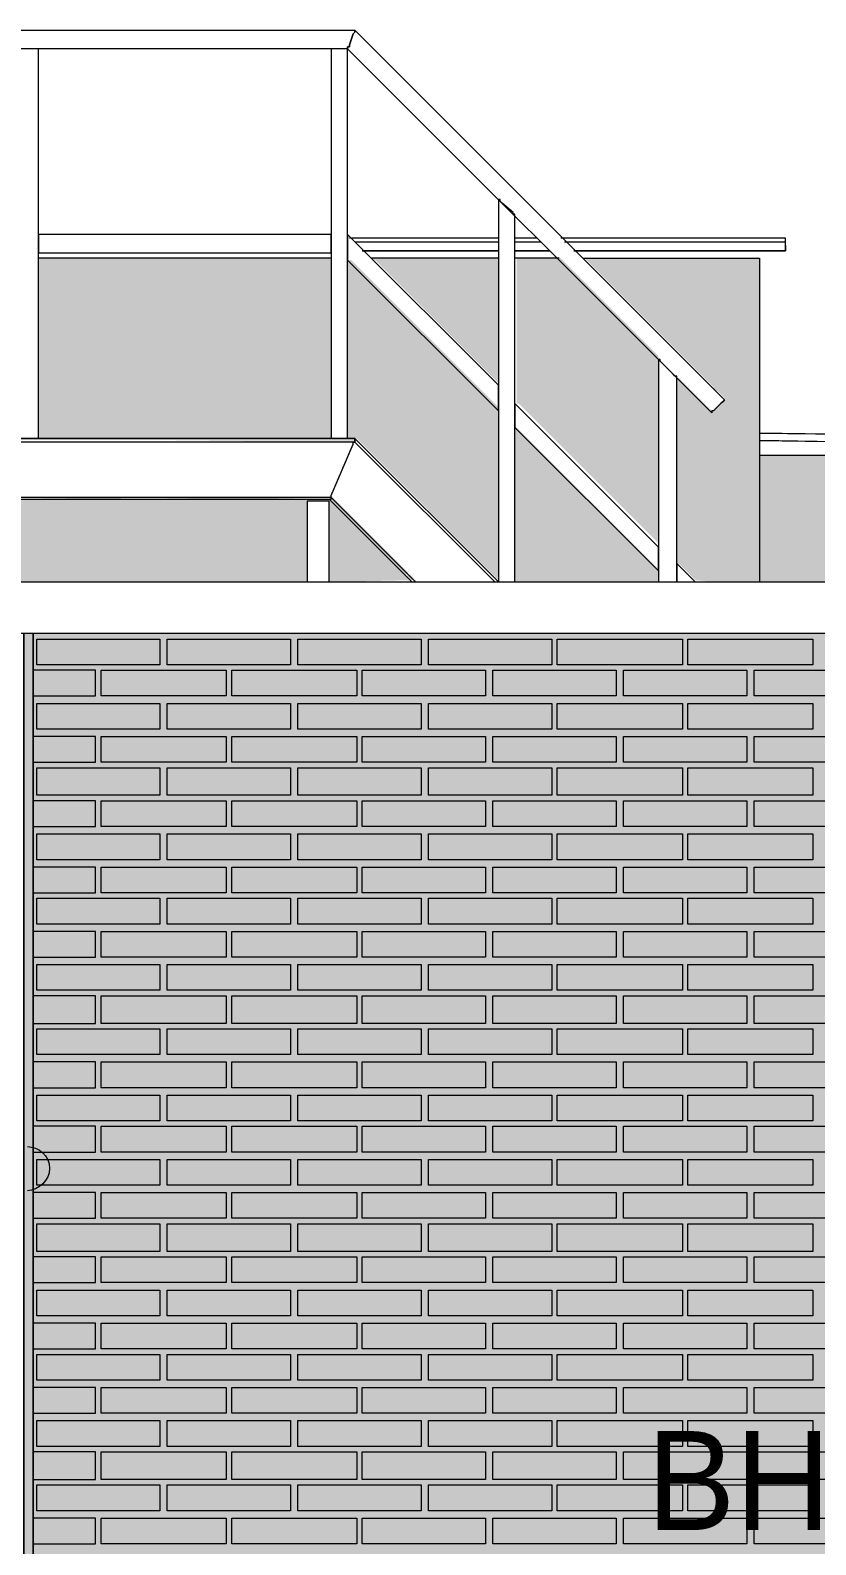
# Model space of a CAD drawing. Header units: millimetres. Extents: x -28928 to 100580, y -22867 to 36490.
# Drawn here: x 19127 to 20934, y 27993 to 31477 of the extents above; entities that cross this region are included whole.
import ezdxf

# ---------------------------------------------------------------- set-up
doc = ezdxf.new("R2010")
doc.units = ezdxf.units.MM
doc.layers.add('PDF _Геометрия', color=7, linetype='Continuous', true_color=0x8f8e8d)
doc.layers.add('PDF _Сплошная заливка', color=7, linetype='Continuous', true_color=0xffffff)
doc.layers.add('PDF _Текст', color=7, linetype='Continuous')

msp = doc.modelspace()

# ---------------------------------------------------------------- hatches: boundary and pattern name
at = {"layer": 'PDF _Сплошная заливка', "true_color": 0x383e42, "transparency": 33554559}
h = msp.add_hatch(color=250, dxfattribs=at)
h.paths.add_polyline_path([(19857.2, 30948), (19857.2, 30537.6), (19878.4, 30537.6), (20204.1, 30211.8), (20204.1, 30609.5), (19865.7, 30948)])
h.paths.add_polyline_path([(20572.2, 30207.6), (20572.2, 30237.2), (20246.4, 30563), (20242.2, 30563), (20242.2, 30207.6)])
h.paths.add_polyline_path([(20403, 30952.2), (20699.1, 30656), (20699.1, 30952.2)])
h.paths.add_polyline_path([(20572.2, 30728), (20348, 30952.2), (20246.4, 30952.2), (20246.4, 30618), (20250.7, 30618), (20572.2, 30296.4)])
h.paths.add_polyline_path([(20204.1, 30664.5), (20204.1, 30952.2), (19912.2, 30952.2), (19920.7, 30948)])
h.paths.add_polyline_path([(19819.1, 30537.6), (19819.1, 30952.2), (19146.4, 30952.2), (19146.4, 30537.6)])
h.paths.add_polyline_path([(19104.1, 30537.6), (19104.1, 30952.2), (19044.9, 30952.2), (19044.9, 30537.6)])
h.paths.add_polyline_path([(20013.7, 30207.6), (20013.7, 30211.8), (20009.5, 30211.8)])
h.paths.add_polyline_path([(20699.1, 30601), (20690.7, 30605.3), (20618.7, 30677.2), (20614.5, 30677.2), (20614.5, 30249.9), (20618.7, 30249.9), (20656.8, 30211.8), (20699.1, 30207.6)])
h.paths.add_polyline_path([(19819.1, 30406.4), (19823.4, 30414.9), (19819.1, 30414.9)])
h.paths.add_polyline_path([(19869.9, 30520.7), (19874.1, 30529.1), (19878.4, 30533.4), (19429.9, 30533.4), (19869.9, 30529.1)])
h.paths.add_polyline_path([(19865.7, 30512.2), (19869.9, 30520.7), (19865.7, 30520.7)])
h.paths.add_polyline_path([(19861.4, 30503.7), (19865.7, 30512.2), (19861.4, 30512.2)])
h.paths.add_polyline_path([(19857.2, 30491), (19861.4, 30503.7), (19857.2, 30503.7)])
h.paths.add_polyline_path([(19853, 30482.6), (19857.2, 30491), (19853, 30491)])
h.paths.add_polyline_path([(19848.7, 30474.1), (19853, 30482.6), (19848.7, 30482.6)])
h.paths.add_polyline_path([(19844.5, 30461.4), (19848.7, 30474.1), (19844.5, 30474.1)])
h.paths.add_polyline_path([(19840.3, 30453), (19844.5, 30461.4), (19840.3, 30461.4)])
h.paths.add_polyline_path([(19836.1, 30444.5), (19840.3, 30453), (19836.1, 30453)])
h.paths.add_polyline_path([(19831.8, 30431.8), (19836.1, 30444.5), (19831.8, 30444.5)])
h.paths.add_polyline_path([(19827.6, 30423.4), (19831.8, 30431.8), (19827.6, 30431.8)])
h.paths.add_polyline_path([(19823.4, 30414.9), (19827.6, 30423.4), (19823.4, 30423.4)])
h.paths.add_polyline_path([(19764.1, 30207.6), (19764.1, 30393.7), (19814.9, 30393.7), (19814.9, 30207.6), (20005.3, 30211.8), (20009.5, 30216), (20001.1, 30224.5), (19996.8, 30224.5), (19992.6, 30220.3), (19992.6, 30224.5), (19996.8, 30228.7), (19819.1, 30406.4), (19814.9, 30406.4), (19814.9, 30398), (19611.8, 30402.2), (19603.4, 30402.2), (19336.8, 30398), (19336.8, 30402.2), (19328.4, 30402.2), (19044.9, 30398), (19044.9, 30207.6)])
msp.add_hatch(color=250, dxfattribs=at).paths.add_polyline_path([(20724.5, 30630.7), (20699.1, 30605.3), (20699.1, 30207.6), (20804.9, 30207.6), (20804.9, 30952.2), (20699.1, 30952.2), (20699.1, 30647.6), (20707.6, 30647.6)])
at = {"layer": 'PDF _Сплошная заливка', "true_color": 0xdcd6cf, "transparency": 33554559}
msp.add_hatch(color=254, dxfattribs=at).paths.add_polyline_path([(19133.7, 30089.1), (19133.7, 16343.4), (52641.4, 16343.4), (52641.4, 30089.1)])

# ---------------------------------------------------------------- linework, layer by layer
at = {"layer": 'PDF _Геометрия', "color": 7, "lineweight": 9}
for points in [[(18376.4, 31476.8), (19874.1, 31476.8), (20724.5, 30626.4), (20720.3, 30622.2), (20716.1, 30618), (20699.1, 30601), (20694.9, 30601), (20694.9, 30596.8), (19857.2, 31434.5), (19857.2, 31438.7), (19861.4, 31438.7), (19861.4, 31443), (19869.9, 31468.4), (19874.1, 31472.6), (19874.1, 31476.8), (19874.1, 31472.6), (19869.9, 31468.4), (19861.4, 31443), (19861.4, 31438.7), (19857.2, 31438.7), (19857.2, 31434.5), (18393.4, 31434.5)], [(19146.4, 30537.6), (19146.4, 31434.5), (19142.2, 31434.5), (19138, 31434.5), (19112.6, 31434.5), (19108.4, 31434.5), (19104.1, 31434.5), (19104.1, 30537.6)], [(19857.2, 30537.6), (19857.2, 31434.5), (19853, 31434.5), (19848.7, 31434.5), (19827.6, 31434.5), (19823.4, 31434.5), (19819.1, 31434.5), (19819.1, 30537.6)], [(20242.2, 30207.6), (20242.2, 31049.5), (20242.2, 31053.7), (20238, 31053.7), (20238, 31058), (20212.6, 31079.1), (20208.4, 31083.4), (20208.4, 31087.6), (20204.1, 31087.6), (20204.1, 30207.6), (19874.1, 30537.6), (19874.1, 30533.4), (19874.1, 30529.1), (18376.4, 30529.1)], [(20204.1, 30998.7), (19861.4, 30998.7)], [(19874.1, 30990.3), (20204.1, 30990.3)], [(20293, 30998.7), (20242.2, 30998.7)], [(20242.2, 30990.3), (20301.4, 30990.3)], [(20356.4, 30990.3), (20864.1, 30990.3), (20864.1, 30998.7), (20348, 30998.7)], [(20864.1, 30981.8), (20864.1, 30969.1), (20377.6, 30969.1), (20864.1, 30969.1), (20864.1, 30990.3)], [(19819.1, 30952.2), (19146.4, 30952.2)], [(20204.1, 30952.2), (19912.2, 30952.2)], [(20343.7, 30952.2), (20242.2, 30952.2)], [(20398.7, 30952.2), (20699.1, 30952.2), (20804.9, 30952.2), (20804.9, 30207.6)], [(20656.8, 30207.6), (20614.5, 30249.9), (20614.5, 30245.7), (20614.5, 30241.4), (20614.5, 30237.2), (20614.5, 30207.6), (20614.5, 30677.2), (20614.5, 30681.4), (20610.3, 30681.4), (20606.1, 30685.7), (20580.7, 30711), (20576.4, 30715.3), (20576.4, 30719.5), (20572.2, 30719.5), (20572.2, 30207.6)], [(20716.1, 30618), (20699.1, 30601)], [(18236.8, 30207.6), (18431.4, 30402.2), (18431.4, 30398), (19814.9, 30398), (19819.1, 30398), (19819.1, 30402.2), (19819.1, 30406.4), (19869.9, 30524.9), (19869.9, 30529.1), (19874.1, 30529.1), (19874.1, 30533.4), (19874.1, 30537.6), (18376.4, 30537.6), (18376.4, 30533.4), (18376.4, 30529.1), (18054.9, 30207.6)], [(18376.4, 30537.6), (19874.1, 30537.6), (18376.4, 30537.6)], [(19138, 30537.6), (19112.6, 30537.6)], [(20005.3, 30207.6), (19814.9, 30398), (19819.1, 30398), (19819.1, 30402.2), (19819.1, 30406.4), (19869.9, 30524.9), (19869.9, 30529.1), (19874.1, 30529.1), (20195.7, 30207.6)], [(19848.7, 30537.6), (19827.6, 30537.6)], [(19874.1, 30537.6), (19874.1, 30537.6)], [(21067.2, 30546), (20804.9, 30550.3), (21511.4, 30541.8), (21511.4, 30520.7), (20804.9, 30533.4), (21067.2, 30529.1)], [(20804.9, 30499.5), (21346.4, 30499.5), (21452.2, 30499.5), (21452.2, 30207.6)], [(20013.7, 30207.6), (19819.1, 30402.2), (18431.4, 30402.2), (18431.4, 30406.4), (18427.2, 30406.4), (18431.4, 30402.2), (18431.4, 30398), (18245.3, 30207.6)], [(19806.4, 30393.7), (19772.6, 30393.7), (19768.4, 30393.7), (19764.1, 30393.7), (19764.1, 30207.6)], [(19814.9, 30207.6), (19814.9, 30393.7), (19810.7, 30393.7), (19806.4, 30393.7), (19772.6, 30393.7)], [(19814.9, 30398), (19814.9, 30398)], [(82320.3, 30089.1), (82320.3, 30207.6), (82320.3, 30089.1), (-21934.3, 30089.1), (-21934.3, 30207.6), (82320.3, 30207.6)], [(-21375.9, 16343.4), (-21853.9, 16343.4), (-21375.9, 16343.4), (-21853.9, 16343.4), (-21375.9, 16343.4), (-21375.9, 19592.6), (-19277.4, 19592.6), (-19277.4, 16343.4), (-18676.6, 16343.4), (-18676.6, 19592.6), (-17276.3, 19592.6), (-17276.3, 16343.4), (19112.6, 16343.4), (19112.6, 30089.1), (19112.6, 16343.4), (19133.7, 16343.4), (19133.7, 30089.1), (19133.7, 16343.4), (52641.4, 16343.4)]]:
    msp.add_lwpolyline(points, dxfattribs=at)
for points in [[(19819.1, 30964.9), (19819.1, 30969.1), (19819.1, 30973.4), (19819.1, 30998.7), (19819.1, 31003), (19819.1, 31007.2), (19146.4, 31007.2), (19146.4, 31003), (19146.4, 30998.7), (19146.4, 30973.4), (19146.4, 30969.1), (19146.4, 30964.9)], [(20204.1, 30601), (20204.1, 30605.3), (20204.1, 30609.5), (20204.1, 30613.7), (20204.1, 30647.6), (20204.1, 30651.8), (20204.1, 30656), (20204.1, 30660.3), (19857.2, 31007.2), (19857.2, 31003), (19857.2, 30998.7), (19857.2, 30994.5), (19857.2, 30960.7), (19857.2, 30956.4), (19857.2, 30952.2), (19857.2, 30948)], [(20204.1, 30969.1), (19891.1, 30969.1)], [(20322.6, 30969.1), (20242.2, 30969.1)], [(20572.2, 30233), (20572.2, 30237.2), (20572.2, 30241.4), (20572.2, 30245.7), (20572.2, 30279.5), (20572.2, 30283.7), (20572.2, 30288), (20242.2, 30618), (20242.2, 30613.7), (20242.2, 30609.5), (20242.2, 30575.7), (20242.2, 30571.4), (20242.2, 30567.2), (20242.2, 30563)]]:
    msp.add_lwpolyline(points, close=True, dxfattribs=at)
at = {"layer": 'PDF _Геометрия', "lineweight": 9}
for points in [[(19425.7, 30076.4), (19425.7, 30017.2), (19142.2, 30017.2), (19142.2, 30076.4)], [(19726.1, 30076.4), (19726.1, 30017.2), (19442.6, 30017.2), (19442.6, 30076.4)], [(20026.4, 30076.4), (20026.4, 30017.2), (19743, 30017.2), (19743, 30076.4)], [(20326.8, 30076.4), (20326.8, 30017.2), (20043.4, 30017.2), (20043.4, 30076.4)], [(20627.2, 30076.4), (20627.2, 30017.2), (20339.5, 30017.2), (20339.5, 30076.4)], [(20927.6, 30076.4), (20927.6, 30017.2), (20639.9, 30017.2), (20639.9, 30076.4)], [(19578, 29945.3), (19434.1, 29945.3), (19290.3, 29945.3), (19290.3, 30004.5), (19434.1, 30004.5), (19578, 30004.5)], [(19878.4, 29945.3), (19734.5, 29945.3), (19590.7, 29945.3), (19590.7, 30004.5), (19734.5, 30004.5), (19878.4, 30004.5)], [(20174.5, 29945.3), (20034.9, 29945.3), (19891.1, 29945.3), (19891.1, 30004.5), (20034.9, 30004.5), (20174.5, 30004.5)], [(20474.9, 29945.3), (20335.3, 29945.3), (20191.4, 29945.3), (20191.4, 30004.5), (20335.3, 30004.5), (20474.9, 30004.5)], [(20775.3, 29945.3), (20635.7, 29945.3), (20491.8, 29945.3), (20491.8, 30004.5), (20635.7, 30004.5), (20775.3, 30004.5)], [(21075.7, 29945.3), (20931.8, 29945.3), (20792.2, 29945.3), (20792.2, 30004.5), (20931.8, 30004.5), (21075.7, 30004.5)], [(19425.7, 29928.4), (19425.7, 29869.1), (19142.2, 29869.1), (19142.2, 29928.4)], [(19726.1, 29928.4), (19726.1, 29869.1), (19442.6, 29869.1), (19442.6, 29928.4)], [(20026.4, 29928.4), (20026.4, 29869.1), (19743, 29869.1), (19743, 29928.4)], [(20326.8, 29928.4), (20326.8, 29869.1), (20043.4, 29869.1), (20043.4, 29928.4)], [(20627.2, 29928.4), (20627.2, 29869.1), (20339.5, 29869.1), (20339.5, 29928.4)], [(20927.6, 29928.4), (20927.6, 29869.1), (20639.9, 29869.1), (20639.9, 29928.4)], [(19578, 29793), (19434.1, 29793), (19290.3, 29793), (19290.3, 29852.2), (19434.1, 29852.2), (19578, 29852.2)], [(19878.4, 29793), (19734.5, 29793), (19590.7, 29793), (19590.7, 29852.2), (19734.5, 29852.2), (19878.4, 29852.2)], [(20174.5, 29793), (20034.9, 29793), (19891.1, 29793), (19891.1, 29852.2), (20034.9, 29852.2), (20174.5, 29852.2)], [(20474.9, 29793), (20335.3, 29793), (20191.4, 29793), (20191.4, 29852.2), (20335.3, 29852.2), (20474.9, 29852.2)], [(20775.3, 29793), (20635.7, 29793), (20491.8, 29793), (20491.8, 29852.2), (20635.7, 29852.2), (20775.3, 29852.2)], [(21075.7, 29793), (20931.8, 29793), (20792.2, 29793), (20792.2, 29852.2), (20931.8, 29852.2), (21075.7, 29852.2)], [(19425.7, 29780.3), (19425.7, 29716.8), (19142.2, 29716.8), (19142.2, 29780.3)], [(19726.1, 29780.3), (19726.1, 29716.8), (19442.6, 29716.8), (19442.6, 29780.3)], [(20026.4, 29780.3), (20026.4, 29716.8), (19743, 29716.8), (19743, 29780.3)], [(20326.8, 29780.3), (20326.8, 29716.8), (20043.4, 29716.8), (20043.4, 29780.3)], [(20627.2, 29780.3), (20627.2, 29716.8), (20339.5, 29716.8), (20339.5, 29780.3)], [(20927.6, 29780.3), (20927.6, 29716.8), (20639.9, 29716.8), (20639.9, 29780.3)], [(19578, 29644.9), (19434.1, 29644.9), (19290.3, 29644.9), (19290.3, 29704.1), (19434.1, 29704.1), (19578, 29704.1)], [(19878.4, 29644.9), (19734.5, 29644.9), (19590.7, 29644.9), (19590.7, 29704.1), (19734.5, 29704.1), (19878.4, 29704.1)], [(20174.5, 29644.9), (20034.9, 29644.9), (19891.1, 29644.9), (19891.1, 29704.1), (20034.9, 29704.1), (20174.5, 29704.1)], [(20474.9, 29644.9), (20335.3, 29644.9), (20191.4, 29644.9), (20191.4, 29704.1), (20335.3, 29704.1), (20474.9, 29704.1)], [(20775.3, 29644.9), (20635.7, 29644.9), (20491.8, 29644.9), (20491.8, 29704.1), (20635.7, 29704.1), (20775.3, 29704.1)], [(21075.7, 29644.9), (20931.8, 29644.9), (20792.2, 29644.9), (20792.2, 29704.1), (20931.8, 29704.1), (21075.7, 29704.1)], [(19425.7, 29628), (19425.7, 29568.7), (19142.2, 29568.7), (19142.2, 29628)], [(19726.1, 29628), (19726.1, 29568.7), (19442.6, 29568.7), (19442.6, 29628)], [(20026.4, 29628), (20026.4, 29568.7), (19743, 29568.7), (19743, 29628)], [(20326.8, 29628), (20326.8, 29568.7), (20043.4, 29568.7), (20043.4, 29628)], [(20627.2, 29628), (20627.2, 29568.7), (20339.5, 29568.7), (20339.5, 29628)], [(20927.6, 29628), (20927.6, 29568.7), (20639.9, 29568.7), (20639.9, 29628)], [(19578, 29492.6), (19434.1, 29492.6), (19290.3, 29492.6), (19290.3, 29551.8), (19434.1, 29551.8), (19578, 29551.8)], [(19878.4, 29492.6), (19734.5, 29492.6), (19590.7, 29492.6), (19590.7, 29551.8), (19734.5, 29551.8), (19878.4, 29551.8)], [(20174.5, 29492.6), (20034.9, 29492.6), (19891.1, 29492.6), (19891.1, 29551.8), (20034.9, 29551.8), (20174.5, 29551.8)], [(20474.9, 29492.6), (20335.3, 29492.6), (20191.4, 29492.6), (20191.4, 29551.8), (20335.3, 29551.8), (20474.9, 29551.8)], [(20775.3, 29492.6), (20635.7, 29492.6), (20491.8, 29492.6), (20491.8, 29551.8), (20635.7, 29551.8), (20775.3, 29551.8)], [(21075.7, 29492.6), (20931.8, 29492.6), (20792.2, 29492.6), (20792.2, 29551.8), (20931.8, 29551.8), (21075.7, 29551.8)], [(19425.7, 29479.9), (19425.7, 29420.7), (19142.2, 29420.7), (19142.2, 29479.9)], [(19726.1, 29479.9), (19726.1, 29420.7), (19442.6, 29420.7), (19442.6, 29479.9)], [(20026.4, 29479.9), (20026.4, 29420.7), (19743, 29420.7), (19743, 29479.9)], [(20326.8, 29479.9), (20326.8, 29420.7), (20043.4, 29420.7), (20043.4, 29479.9)], [(20627.2, 29479.9), (20627.2, 29420.7), (20339.5, 29420.7), (20339.5, 29479.9)], [(20927.6, 29479.9), (20927.6, 29420.7), (20639.9, 29420.7), (20639.9, 29479.9)], [(19578, 29344.5), (19434.1, 29344.5), (19290.3, 29344.5), (19290.3, 29403.7), (19434.1, 29403.7), (19578, 29403.7)], [(19878.4, 29344.5), (19734.5, 29344.5), (19590.7, 29344.5), (19590.7, 29403.7), (19734.5, 29403.7), (19878.4, 29403.7)], [(20174.5, 29344.5), (20034.9, 29344.5), (19891.1, 29344.5), (19891.1, 29403.7), (20034.9, 29403.7), (20174.5, 29403.7)], [(20474.9, 29344.5), (20335.3, 29344.5), (20191.4, 29344.5), (20191.4, 29403.7), (20335.3, 29403.7), (20474.9, 29403.7)], [(20775.3, 29344.5), (20635.7, 29344.5), (20491.8, 29344.5), (20491.8, 29403.7), (20635.7, 29403.7), (20775.3, 29403.7)], [(21075.7, 29344.5), (20931.8, 29344.5), (20792.2, 29344.5), (20792.2, 29403.7), (20931.8, 29403.7), (21075.7, 29403.7)], [(19425.7, 29327.6), (19425.7, 29268.4), (19142.2, 29268.4), (19142.2, 29327.6)], [(19726.1, 29327.6), (19726.1, 29268.4), (19442.6, 29268.4), (19442.6, 29327.6)], [(20026.4, 29327.6), (20026.4, 29268.4), (19743, 29268.4), (19743, 29327.6)], [(20326.8, 29327.6), (20326.8, 29268.4), (20043.4, 29268.4), (20043.4, 29327.6)], [(20627.2, 29327.6), (20627.2, 29268.4), (20339.5, 29268.4), (20339.5, 29327.6)], [(20927.6, 29327.6), (20927.6, 29268.4), (20639.9, 29268.4), (20639.9, 29327.6)], [(19578, 29192.2), (19434.1, 29192.2), (19290.3, 29192.2), (19290.3, 29255.7), (19434.1, 29255.7), (19578, 29255.7)], [(19878.4, 29192.2), (19734.5, 29192.2), (19590.7, 29192.2), (19590.7, 29255.7), (19734.5, 29255.7), (19878.4, 29255.7)], [(20174.5, 29192.2), (20034.9, 29192.2), (19891.1, 29192.2), (19891.1, 29255.7), (20034.9, 29255.7), (20174.5, 29255.7)], [(20474.9, 29192.2), (20335.3, 29192.2), (20191.4, 29192.2), (20191.4, 29255.7), (20335.3, 29255.7), (20474.9, 29255.7)], [(20775.3, 29192.2), (20635.7, 29192.2), (20491.8, 29192.2), (20491.8, 29255.7), (20635.7, 29255.7), (20775.3, 29255.7)], [(21075.7, 29192.2), (20931.8, 29192.2), (20792.2, 29192.2), (20792.2, 29255.7), (20931.8, 29255.7), (21075.7, 29255.7)], [(19425.7, 29179.5), (19425.7, 29120.3), (19142.2, 29120.3), (19142.2, 29179.5)], [(19726.1, 29179.5), (19726.1, 29120.3), (19442.6, 29120.3), (19442.6, 29179.5)], [(20026.4, 29179.5), (20026.4, 29120.3), (19743, 29120.3), (19743, 29179.5)], [(20326.8, 29179.5), (20326.8, 29120.3), (20043.4, 29120.3), (20043.4, 29179.5)], [(20627.2, 29179.5), (20627.2, 29120.3), (20339.5, 29120.3), (20339.5, 29179.5)], [(20927.6, 29179.5), (20927.6, 29120.3), (20639.9, 29120.3), (20639.9, 29179.5)], [(19578, 29044.1), (19434.1, 29044.1), (19290.3, 29044.1), (19290.3, 29103.4), (19434.1, 29103.4), (19578, 29103.4)], [(19878.4, 29044.1), (19734.5, 29044.1), (19590.7, 29044.1), (19590.7, 29103.4), (19734.5, 29103.4), (19878.4, 29103.4)], [(20174.5, 29044.1), (20034.9, 29044.1), (19891.1, 29044.1), (19891.1, 29103.4), (20034.9, 29103.4), (20174.5, 29103.4)], [(20474.9, 29044.1), (20335.3, 29044.1), (20191.4, 29044.1), (20191.4, 29103.4), (20335.3, 29103.4), (20474.9, 29103.4)], [(20775.3, 29044.1), (20635.7, 29044.1), (20491.8, 29044.1), (20491.8, 29103.4), (20635.7, 29103.4), (20775.3, 29103.4)], [(21075.7, 29044.1), (20931.8, 29044.1), (20792.2, 29044.1), (20792.2, 29103.4), (20931.8, 29103.4), (21075.7, 29103.4)], [(19425.7, 29027.2), (19425.7, 28968), (19142.2, 28968), (19142.2, 29027.2)], [(19726.1, 29027.2), (19726.1, 28968), (19442.6, 28968), (19442.6, 29027.2)], [(20026.4, 29027.2), (20026.4, 28968), (19743, 28968), (19743, 29027.2)], [(20326.8, 29027.2), (20326.8, 28968), (20043.4, 28968), (20043.4, 29027.2)], [(20627.2, 29027.2), (20627.2, 28968), (20339.5, 28968), (20339.5, 29027.2)], [(20927.6, 29027.2), (20927.6, 28968), (20639.9, 28968), (20639.9, 29027.2)], [(19578, 28896), (19434.1, 28896), (19290.3, 28896), (19290.3, 28955.3), (19434.1, 28955.3), (19578, 28955.3)], [(19878.4, 28896), (19734.5, 28896), (19590.7, 28896), (19590.7, 28955.3), (19734.5, 28955.3), (19878.4, 28955.3)], [(20174.5, 28896), (20034.9, 28896), (19891.1, 28896), (19891.1, 28955.3), (20034.9, 28955.3), (20174.5, 28955.3)], [(20474.9, 28896), (20335.3, 28896), (20191.4, 28896), (20191.4, 28955.3), (20335.3, 28955.3), (20474.9, 28955.3)], [(20775.3, 28896), (20635.7, 28896), (20491.8, 28896), (20491.8, 28955.3), (20635.7, 28955.3), (20775.3, 28955.3)], [(21075.7, 28896), (20931.8, 28896), (20792.2, 28896), (20792.2, 28955.3), (20931.8, 28955.3), (21075.7, 28955.3)], [(19425.7, 28879.1), (19425.7, 28819.9), (19142.2, 28819.9), (19142.2, 28879.1)], [(19726.1, 28879.1), (19726.1, 28819.9), (19442.6, 28819.9), (19442.6, 28879.1)], [(20026.4, 28879.1), (20026.4, 28819.9), (19743, 28819.9), (19743, 28879.1)], [(20326.8, 28879.1), (20326.8, 28819.9), (20043.4, 28819.9), (20043.4, 28879.1)], [(20627.2, 28879.1), (20627.2, 28819.9), (20339.5, 28819.9), (20339.5, 28879.1)], [(20927.6, 28879.1), (20927.6, 28819.9), (20639.9, 28819.9), (20639.9, 28879.1)], [(19578, 28743.7), (19434.1, 28743.7), (19290.3, 28743.7), (19290.3, 28803), (19434.1, 28803), (19578, 28803)], [(19878.4, 28743.7), (19734.5, 28743.7), (19590.7, 28743.7), (19590.7, 28803), (19734.5, 28803), (19878.4, 28803)], [(20174.5, 28743.7), (20034.9, 28743.7), (19891.1, 28743.7), (19891.1, 28803), (20034.9, 28803), (20174.5, 28803)], [(20474.9, 28743.7), (20335.3, 28743.7), (20191.4, 28743.7), (20191.4, 28803), (20335.3, 28803), (20474.9, 28803)], [(20775.3, 28743.7), (20635.7, 28743.7), (20491.8, 28743.7), (20491.8, 28803), (20635.7, 28803), (20775.3, 28803)], [(21075.7, 28743.7), (20931.8, 28743.7), (20792.2, 28743.7), (20792.2, 28803), (20931.8, 28803), (21075.7, 28803)], [(19425.7, 28731), (19425.7, 28667.6), (19142.2, 28667.6), (19142.2, 28731)], [(19726.1, 28731), (19726.1, 28667.6), (19442.6, 28667.6), (19442.6, 28731)], [(20026.4, 28731), (20026.4, 28667.6), (19743, 28667.6), (19743, 28731)], [(20326.8, 28731), (20326.8, 28667.6), (20043.4, 28667.6), (20043.4, 28731)], [(20627.2, 28731), (20627.2, 28667.6), (20339.5, 28667.6), (20339.5, 28731)], [(20927.6, 28731), (20927.6, 28667.6), (20639.9, 28667.6), (20639.9, 28731)], [(19578, 28595.7), (19434.1, 28595.7), (19290.3, 28595.7), (19290.3, 28654.9), (19434.1, 28654.9), (19578, 28654.9)], [(19878.4, 28595.7), (19734.5, 28595.7), (19590.7, 28595.7), (19590.7, 28654.9), (19734.5, 28654.9), (19878.4, 28654.9)], [(20174.5, 28595.7), (20034.9, 28595.7), (19891.1, 28595.7), (19891.1, 28654.9), (20034.9, 28654.9), (20174.5, 28654.9)], [(20474.9, 28595.7), (20335.3, 28595.7), (20191.4, 28595.7), (20191.4, 28654.9), (20335.3, 28654.9), (20474.9, 28654.9)], [(20775.3, 28595.7), (20635.7, 28595.7), (20491.8, 28595.7), (20491.8, 28654.9), (20635.7, 28654.9), (20775.3, 28654.9)], [(21075.7, 28595.7), (20931.8, 28595.7), (20792.2, 28595.7), (20792.2, 28654.9), (20931.8, 28654.9), (21075.7, 28654.9)], [(19425.7, 28578.7), (19425.7, 28519.5), (19142.2, 28519.5), (19142.2, 28578.7)], [(19726.1, 28578.7), (19726.1, 28519.5), (19442.6, 28519.5), (19442.6, 28578.7)], [(20026.4, 28578.7), (20026.4, 28519.5), (19743, 28519.5), (19743, 28578.7)], [(20326.8, 28578.7), (20326.8, 28519.5), (20043.4, 28519.5), (20043.4, 28578.7)], [(20627.2, 28578.7), (20627.2, 28519.5), (20339.5, 28519.5), (20339.5, 28578.7)], [(20927.6, 28578.7), (20927.6, 28519.5), (20639.9, 28519.5), (20639.9, 28578.7)], [(19578, 28443.4), (19434.1, 28443.4), (19290.3, 28443.4), (19290.3, 28502.6), (19434.1, 28502.6), (19578, 28502.6)], [(19878.4, 28443.4), (19734.5, 28443.4), (19590.7, 28443.4), (19590.7, 28502.6), (19734.5, 28502.6), (19878.4, 28502.6)], [(20174.5, 28443.4), (20034.9, 28443.4), (19891.1, 28443.4), (19891.1, 28502.6), (20034.9, 28502.6), (20174.5, 28502.6)], [(20474.9, 28443.4), (20335.3, 28443.4), (20191.4, 28443.4), (20191.4, 28502.6), (20335.3, 28502.6), (20474.9, 28502.6)], [(20775.3, 28443.4), (20635.7, 28443.4), (20491.8, 28443.4), (20491.8, 28502.6), (20635.7, 28502.6), (20775.3, 28502.6)], [(21075.7, 28443.4), (20931.8, 28443.4), (20792.2, 28443.4), (20792.2, 28502.6), (20931.8, 28502.6), (21075.7, 28502.6)], [(19425.7, 28430.7), (19425.7, 28371.4), (19142.2, 28371.4), (19142.2, 28430.7)], [(19726.1, 28430.7), (19726.1, 28371.4), (19442.6, 28371.4), (19442.6, 28430.7)], [(20026.4, 28430.7), (20026.4, 28371.4), (19743, 28371.4), (19743, 28430.7)], [(20326.8, 28430.7), (20326.8, 28371.4), (20043.4, 28371.4), (20043.4, 28430.7)], [(20627.2, 28430.7), (20627.2, 28371.4), (20339.5, 28371.4), (20339.5, 28430.7)], [(20927.6, 28430.7), (20927.6, 28371.4), (20639.9, 28371.4), (20639.9, 28430.7)], [(19578, 28295.3), (19434.1, 28295.3), (19290.3, 28295.3), (19290.3, 28354.5), (19434.1, 28354.5), (19578, 28354.5)], [(19878.4, 28295.3), (19734.5, 28295.3), (19590.7, 28295.3), (19590.7, 28354.5), (19734.5, 28354.5), (19878.4, 28354.5)], [(20174.5, 28295.3), (20034.9, 28295.3), (19891.1, 28295.3), (19891.1, 28354.5), (20034.9, 28354.5), (20174.5, 28354.5)], [(20474.9, 28295.3), (20335.3, 28295.3), (20191.4, 28295.3), (20191.4, 28354.5), (20335.3, 28354.5), (20474.9, 28354.5)], [(20775.3, 28295.3), (20635.7, 28295.3), (20491.8, 28295.3), (20491.8, 28354.5), (20635.7, 28354.5), (20775.3, 28354.5)], [(21075.7, 28295.3), (20931.8, 28295.3), (20792.2, 28295.3), (20792.2, 28354.5), (20931.8, 28354.5), (21075.7, 28354.5)], [(19425.7, 28278.4), (19425.7, 28219.1), (19142.2, 28219.1), (19142.2, 28278.4)], [(19726.1, 28278.4), (19726.1, 28219.1), (19442.6, 28219.1), (19442.6, 28278.4)], [(20026.4, 28278.4), (20026.4, 28219.1), (19743, 28219.1), (19743, 28278.4)], [(20326.8, 28278.4), (20326.8, 28219.1), (20043.4, 28219.1), (20043.4, 28278.4)], [(20627.2, 28278.4), (20627.2, 28219.1), (20339.5, 28219.1), (20339.5, 28278.4)], [(20927.6, 28278.4), (20927.6, 28219.1), (20639.9, 28219.1), (20639.9, 28278.4)], [(19578, 28143), (19434.1, 28143), (19290.3, 28143), (19290.3, 28206.4), (19434.1, 28206.4), (19578, 28206.4)], [(19878.4, 28143), (19734.5, 28143), (19590.7, 28143), (19590.7, 28206.4), (19734.5, 28206.4), (19878.4, 28206.4)], [(20174.5, 28143), (20034.9, 28143), (19891.1, 28143), (19891.1, 28206.4), (20034.9, 28206.4), (20174.5, 28206.4)], [(20474.9, 28143), (20335.3, 28143), (20191.4, 28143), (20191.4, 28206.4), (20335.3, 28206.4), (20474.9, 28206.4)], [(20775.3, 28143), (20635.7, 28143), (20491.8, 28143), (20491.8, 28206.4), (20635.7, 28206.4), (20775.3, 28206.4)], [(21075.7, 28143), (20931.8, 28143), (20792.2, 28143), (20792.2, 28206.4), (20931.8, 28206.4), (21075.7, 28206.4)], [(19425.7, 28130.3), (19425.7, 28071), (19142.2, 28071), (19142.2, 28130.3)], [(19726.1, 28130.3), (19726.1, 28071), (19442.6, 28071), (19442.6, 28130.3)], [(20026.4, 28130.3), (20026.4, 28071), (19743, 28071), (19743, 28130.3)], [(20326.8, 28130.3), (20326.8, 28071), (20043.4, 28071), (20043.4, 28130.3)], [(20627.2, 28130.3), (20627.2, 28071), (20339.5, 28071), (20339.5, 28130.3)], [(20927.6, 28130.3), (20927.6, 28071), (20639.9, 28071), (20639.9, 28130.3)], [(19578, 27994.9), (19434.1, 27994.9), (19290.3, 27994.9), (19290.3, 28054.1), (19434.1, 28054.1), (19578, 28054.1)], [(19878.4, 27994.9), (19734.5, 27994.9), (19590.7, 27994.9), (19590.7, 28054.1), (19734.5, 28054.1), (19878.4, 28054.1)], [(20174.5, 27994.9), (20034.9, 27994.9), (19891.1, 27994.9), (19891.1, 28054.1), (20034.9, 28054.1), (20174.5, 28054.1)], [(20474.9, 27994.9), (20335.3, 27994.9), (20191.4, 27994.9), (20191.4, 28054.1), (20335.3, 28054.1), (20474.9, 28054.1)], [(20775.3, 27994.9), (20635.7, 27994.9), (20491.8, 27994.9), (20491.8, 28054.1), (20635.7, 28054.1), (20775.3, 28054.1)], [(21075.7, 27994.9), (20931.8, 27994.9), (20792.2, 27994.9), (20792.2, 28054.1), (20931.8, 28054.1), (21075.7, 28054.1)]]:
    msp.add_lwpolyline(points, close=True, dxfattribs=at)
for points in [[(19133.7, 30004.5), (19133.7, 30004.5)], [(19133.7, 29945.3), (19277.6, 29945.3), (19277.6, 30004.5), (19133.7, 30004.5)], [(19133.7, 29945.3), (19133.7, 29945.3)], [(19133.7, 29852.2), (19133.7, 29852.2)], [(19133.7, 29793), (19277.6, 29793), (19277.6, 29852.2), (19133.7, 29852.2)], [(19133.7, 29793), (19133.7, 29793)], [(19133.7, 29704.1), (19133.7, 29704.1)], [(19133.7, 29644.9), (19277.6, 29644.9), (19277.6, 29704.1), (19133.7, 29704.1)], [(19133.7, 29644.9), (19133.7, 29644.9)], [(19133.7, 29551.8), (19133.7, 29551.8)], [(19133.7, 29492.6), (19277.6, 29492.6), (19277.6, 29551.8), (19133.7, 29551.8)], [(19133.7, 29492.6), (19133.7, 29492.6)], [(19133.7, 29403.7), (19133.7, 29403.7)], [(19133.7, 29344.5), (19277.6, 29344.5), (19277.6, 29403.7), (19133.7, 29403.7)], [(19133.7, 29344.5), (19133.7, 29344.5)], [(19133.7, 29255.7), (19133.7, 29255.7)], [(19133.7, 29192.2), (19277.6, 29192.2), (19277.6, 29255.7), (19133.7, 29255.7)], [(19133.7, 29192.2), (19133.7, 29192.2)], [(19133.7, 29103.4), (19133.7, 29103.4)], [(19133.7, 29044.1), (19277.6, 29044.1), (19277.6, 29103.4), (19133.7, 29103.4)], [(19133.7, 29044.1), (19133.7, 29044.1)], [(19133.7, 28955.3), (19133.7, 28955.3)], [(19133.7, 28896), (19277.6, 28896), (19277.6, 28955.3), (19133.7, 28955.3)], [(19133.7, 28896), (19133.7, 28896)], [(19133.7, 28803), (19133.7, 28803)], [(19133.7, 28743.7), (19277.6, 28743.7), (19277.6, 28803), (19133.7, 28803)], [(19133.7, 28743.7), (19133.7, 28743.7)], [(19133.7, 28654.9), (19133.7, 28654.9)], [(19133.7, 28595.7), (19277.6, 28595.7), (19277.6, 28654.9), (19133.7, 28654.9)], [(19133.7, 28595.7), (19133.7, 28595.7)], [(19133.7, 28502.6), (19133.7, 28502.6)], [(19133.7, 28443.4), (19277.6, 28443.4), (19277.6, 28502.6), (19133.7, 28502.6)], [(19133.7, 28443.4), (19133.7, 28443.4)], [(19133.7, 28354.5), (19133.7, 28354.5)], [(19133.7, 28295.3), (19277.6, 28295.3), (19277.6, 28354.5), (19133.7, 28354.5)], [(19133.7, 28295.3), (19133.7, 28295.3)], [(19133.7, 28206.4), (19133.7, 28206.4)], [(19133.7, 28143), (19277.6, 28143), (19277.6, 28206.4), (19133.7, 28206.4)], [(19133.7, 28143), (19133.7, 28143)], [(19133.7, 28054.1), (19133.7, 28054.1)], [(19133.7, 27994.9), (19277.6, 27994.9), (19277.6, 28054.1), (19133.7, 28054.1)], [(19133.7, 27994.9), (19133.7, 27994.9)]]:
    msp.add_lwpolyline(points, dxfattribs=at)
at = {"layer": 'PDF _Геометрия', "color": 7, "lineweight": 9}
for points in [[(19121.1, 28908.7), (19146.4, 28908.7), (19171.8, 28887.6), (19171.8, 28858)], [(19121.1, 28908.7), (19146.4, 28908.7), (19171.8, 28887.6), (19171.8, 28858)], [(19171.8, 28858), (19171.8, 28832.6), (19146.4, 28807.2), (19121.1, 28807.2)], [(19171.8, 28858), (19171.8, 28832.6), (19146.4, 28807.2), (19121.1, 28807.2)]]:
    msp.add_open_spline(points, degree=3, dxfattribs=at)
at = {"layer": 'PDF _Сплошная заливка', "color": 250, "lineweight": 9, "true_color": 0x383e42, "transparency": 33554559}
msp.add_solid([(20804.9, 30499.5), (20804.9, 30207.6), (21346.4, 30499.5), (21346.4, 30207.6)], dxfattribs=at)
at = {"layer": 'PDF _Сплошная заливка', "color": 252, "lineweight": 9, "true_color": 0xa48f7a, "transparency": 33554559}
msp.add_solid([(19112.6, 30089.1), (19112.6, 16343.4), (19133.7, 30089.1), (19133.7, 16343.4)], dxfattribs=at)

# ---------------------------------------------------------------- texts
at = {"layer": 'PDF _Текст', "insert": (20545.7, 28140.5), "char_height": 227.71, "attachment_point": 4, "style": ''}
msp.add_mtext('ВН-4', dxfattribs=at)

doc.saveas('drawing.dxf')
